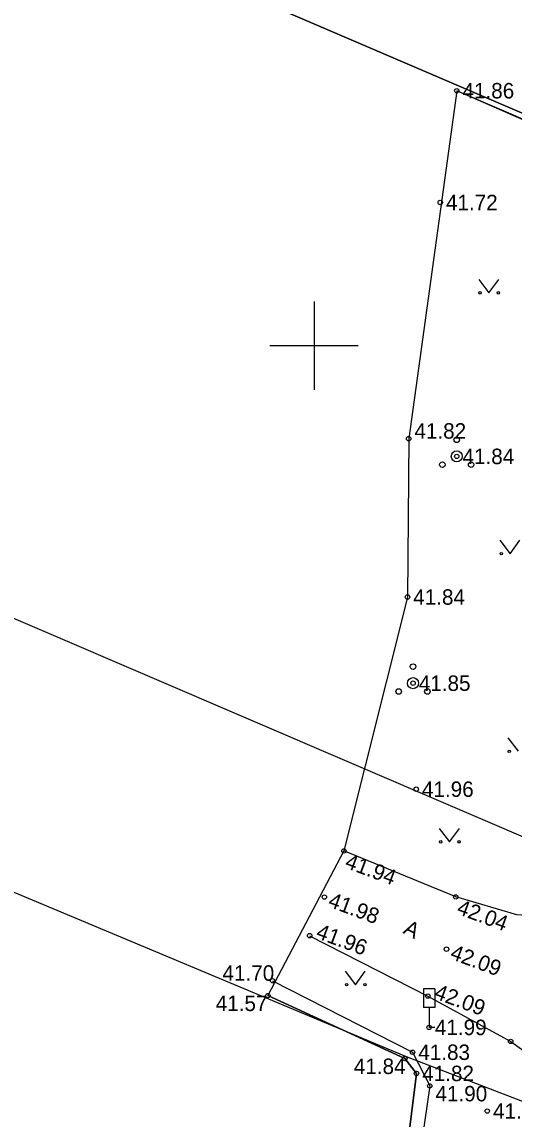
# Model space of a CAD drawing. Extents: x 627454 to 628200, y 6461851 to 6462846.
# Drawn here: x 627536.77 to 627559.06, y 6462214.99 to 6462264.65 of the extents above; entities that cross this region are included whole.
import ezdxf

# ---------------------------------------------------------------- set-up
doc = ezdxf.new("R2010")
doc.units = 0
for name, color, linetype in [('AED', 7, 'Continuous'), ('HALJASTUS', 7, 'Continuous'), ('KORGUS', 7, 'Continuous'), ('LIIKLUS', 7, 'Continuous'), ('MOOTPIIR', 7, 'Continuous'), ('PIIR', 7, 'Continuous'), ('PUU', 7, 'Continuous'), ('TEE', 7, 'Continuous'), ('VORK', 7, 'Continuous')]:
    doc.layers.add(name, color=color, linetype=linetype)

msp = doc.modelspace()

# ---------------------------------------------------------------- linework, layer by layer
at = {"layer": 'AED'}
for points in [[(627574.107, 6462304.142), (627573.387, 6462298.015), (627572.077, 6462285.242), (627571.313, 6462277.277), (627570.531, 6462268.744), (627569.507, 6462260.58), (627568.939, 6462256.182), (627566.554, 6462257.207), (627561.192, 6462259.464), (627556.464, 6462261.539)], [(627553.944, 6462211.468), (627554.641, 6462217.052), (627554.112, 6462217.725), (627547.912, 6462220.576)]]:
    msp.add_lwpolyline(points, dxfattribs=at)
at = {"layer": 'HALJASTUS'}
for p, q in [((627557.457, 6462252.996), (627557.921, 6462252.39)), ((627557.921, 6462252.39), (627558.366, 6462252.996)), ((627558.418, 6462241.188), (627558.881, 6462240.581)), ((627558.881, 6462240.581), (627559.327, 6462241.188)), ((627558.777, 6462232.239), (627559.24, 6462231.633)), ((627555.674, 6462228.144), (627556.137, 6462227.537)), ((627556.137, 6462227.537), (627556.583, 6462228.144)), ((627551.414, 6462221.674), (627551.877, 6462221.068)), ((627551.877, 6462221.068), (627552.323, 6462221.674))]:
    msp.add_line(p, q, dxfattribs=at)
msp.add_lwpolyline([(627548.124, 6462221.248), (627554.462, 6462218.011), (627555.241, 6462216.487), (627554.499, 6462211.399)], dxfattribs=at)
for centre in [(627557.52, 6462252.39), (627558.348, 6462252.39), (627558.48, 6462240.581), (627558.839, 6462231.633), (627555.736, 6462227.537), (627556.565, 6462227.537), (627551.476, 6462221.068), (627552.305, 6462221.068)]:
    msp.add_circle(centre, 0.055, dxfattribs=at)
at = {"layer": 'KORGUS'}
for centre in [(627556.464, 6462261.539), (627555.715, 6462256.479), (627554.287, 6462245.788), (627556.464, 6462244.985), (627554.233, 6462238.618), (627554.485, 6462234.718), (627554.628, 6462229.919), (627551.355, 6462227.124), (627550.47, 6462225.037), (627556.42, 6462225.043), (627549.801, 6462223.287), (627555.998, 6462222.676), (627548.124, 6462221.248), (627547.912, 6462220.576), (627555.154, 6462220.555), (627555.214, 6462219.136), (627558.907, 6462218.502), (627554.462, 6462218.011), (627554.112, 6462217.725), (627554.641, 6462217.052), (627555.241, 6462216.487), (627557.846, 6462215.347)]:
    msp.add_circle(centre, 0.1, dxfattribs=at)
at = {"layer": 'LIIKLUS'}
for p, q in [((627554.964, 6462220.886), (627554.964, 6462220.036)), ((627555.464, 6462220.886), (627554.964, 6462220.886)), ((627555.464, 6462220.886), (627555.464, 6462220.036)), ((627555.464, 6462220.036), (627554.964, 6462220.036)), ((627555.214, 6462220.036), (627555.214, 6462219.136)), ((627555.464, 6462219.136), (627555.214, 6462219.136))]:
    msp.add_line(p, q, dxfattribs=at)
at = {"layer": 'MOOTPIIR'}
msp.add_lwpolyline([(627574.102, 6462304.146), (627568.939, 6462256.182), (627556.464, 6462261.539), (627554.287, 6462245.788), (627554.233, 6462238.618), (627551.355, 6462227.124), (627547.912, 6462220.576), (627554.112, 6462217.725), (627554.641, 6462217.052), (627553.944, 6462211.468)], dxfattribs=at)
at = {"layer": 'PIIR'}
for points in [[(627544.54, 6462411.82), (627530.01, 6462417.84), (627503.26, 6462302.85), (627491.06, 6462257.09), (627561.05, 6462227.08), (627565.21, 6462229.72), (627568.87, 6462256.48), (627533.83, 6462271.5), (627535.2, 6462277.88), (627537.41, 6462287.31), (627514.54, 6462298.18)], [(627582.13, 6462396.47), (627544.54, 6462411.82), (627514.54, 6462298.18), (627537.41, 6462287.31), (627535.2, 6462277.88), (627533.83, 6462271.5), (627568.87, 6462256.48), (627574.93, 6462311.33)], [(627554.19, 6462217.8), (627505.88, 6462238.03), (627495.78, 6462203.34), (627493.95, 6462197.42), (627485.6, 6462168.67), (627558.49, 6462170.76), (627561.53, 6462214.98)]]:
    msp.add_lwpolyline(points, close=True, dxfattribs=at)
at = {"layer": 'PUU'}
for centre, radius in [((627556.464, 6462245.735), 0.125), ((627556.464, 6462244.985), 0.25), ((627555.814, 6462244.61), 0.125), ((627557.114, 6462244.61), 0.125), ((627554.485, 6462235.468), 0.125), ((627554.485, 6462234.718), 0.25), ((627553.835, 6462234.343), 0.125), ((627555.135, 6462234.343), 0.125)]:
    msp.add_circle(centre, radius, dxfattribs=at)
at = {"layer": 'TEE'}
for points in [[(627578.481, 6462310.555), (627577.665, 6462301.085), (627576.797, 6462292.895), (627575.855, 6462284.914), (627575.002, 6462276.48), (627573.998, 6462268.193), (627573.145, 6462260.408), (627572.14, 6462252.422), (627571.191, 6462244.478), (627570.202, 6462236.467), (627569.42, 6462228.586), (627568.38, 6462226.223), (627566.362, 6462224.965), (627564.364, 6462224.23), (627561.869, 6462224.034), (627559.18, 6462224.233), (627556.42, 6462225.043), (627551.355, 6462227.124)], [(627549.801, 6462223.287), (627555.154, 6462220.555), (627558.907, 6462218.502), (627561.058, 6462216.953), (627564.856, 6462212.561), (627566.298, 6462208.235), (627567.016, 6462204.792), (627566.778, 6462197.223), (627566.079, 6462189.024), (627565.447, 6462180.76), (627564.915, 6462173.04), (627564.518, 6462164.864), (627564.285, 6462157.316), (627564.509, 6462149.524), (627564.648, 6462141.465), (627565.646, 6462126.456), (627566.382, 6462118.981)]]:
    msp.add_lwpolyline(points, dxfattribs=at)
at = {"layer": 'VORK'}
for p, q in [((627550, 6462252), (627550, 6462248)), ((627548, 6462250), (627552, 6462250))]:
    msp.add_line(p, q, dxfattribs=at)

# ---------------------------------------------------------------- texts
at = {"layer": 'KORGUS'}
for s, p in [(' 41.86', (627556.464, 6462261.189)), (' 41.72', (627555.715, 6462256.129)), (' 41.82', (627554.287, 6462245.788)), (' 41.84', (627556.464, 6462244.635)), (' 41.84', (627554.233, 6462238.268)), (' 41.85', (627554.485, 6462234.368)), (' 41.96', (627554.628, 6462229.569)), (' 41.70', (627545.594, 6462221.248)), (' 41.57', (627545.287, 6462219.876)), (' 41.99', (627555.214, 6462218.786)), (' 41.83', (627554.462, 6462217.661)), (' 41.84', (627551.543, 6462217.025)), (' 41.82', (627554.641, 6462216.702)), (' 41.90', (627555.241, 6462215.787)), (' 41.85', (627557.846, 6462214.997))]:
    msp.add_text(s, height=0.7, dxfattribs=at).set_placement(p)
for s, p in [(' 41.94', (627551.111, 6462226.468)), (' 41.98', (627550.348, 6462224.709)), (' 42.04', (627556.176, 6462224.387)), (' 41.96', (627549.801, 6462223.287)), (' 42.09', (627555.876, 6462222.348)), (' 42.09', (627555.154, 6462220.555))]:
    msp.add_text(s, height=0.7, rotation=339.567, dxfattribs=at).set_placement(p)
at = {"layer": 'TEE'}
msp.add_text('A', height=0.7, rotation=332.9187, dxfattribs=at).set_placement((627553.996, 6462223.418))

doc.saveas('drawing.dxf')
